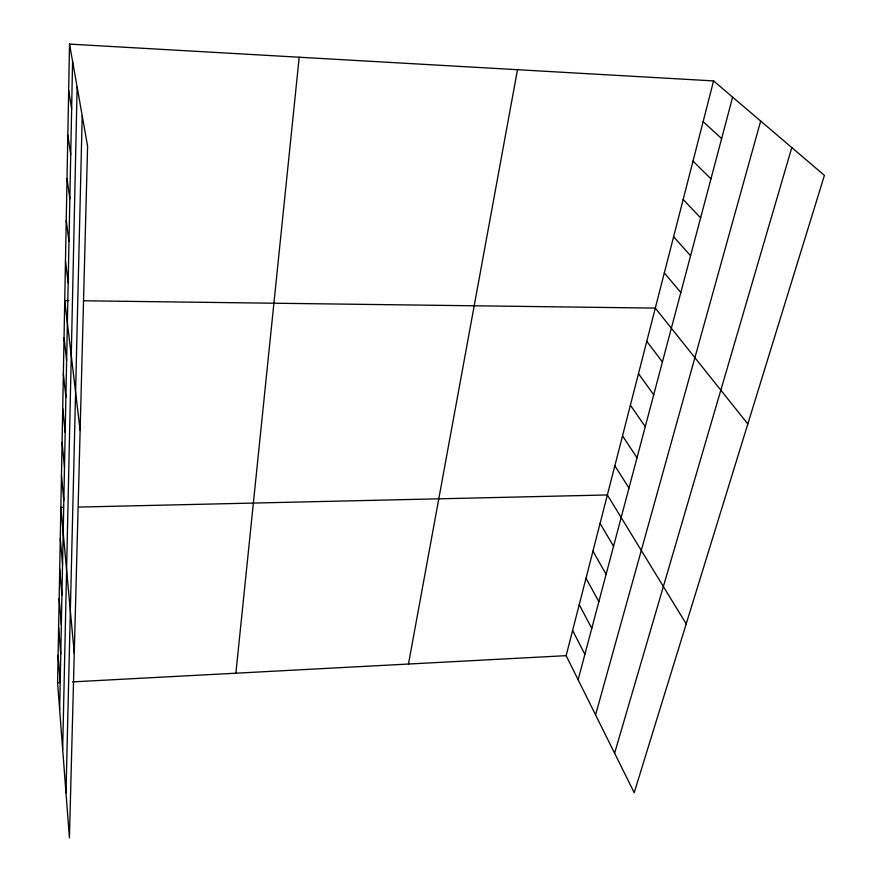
<?xml version="1.0" encoding="UTF-8"?>
<svg xmlns="http://www.w3.org/2000/svg" width="882" height="882" viewBox="0 0 882 882"><rect width="100%" height="100%" fill="white"/><g stroke="black" fill="none" stroke-linecap="round" stroke-linejoin="round"><path stroke-width="1.32" d="M69.535 44.1L87.594 146.18L69.424 837.9L57.584 682.668L69.535 44.1L713.582 80.912L824.416 175.375L634.202 792.675L566.145 655.657L713.582 80.912M59.645 709.789L72.589 61.365M62.666 749.38L77.131 87.009M65.985 792.852L82.213 115.74M235.88 673.198L299.196 57.231M408.476 664.025L517.502 69.7M578.14 679.802L732.622 97.141M595.571 714.905L760.67 121.043M614.6 753.217L791.804 147.57M57.584 682.668L60.285 682.525M72.478 681.885L566.145 655.657M63.581 507.415L60.858 507.481L74.264 653.386M78.586 507.073L607.367 494.956L686.218 623.883M68.774 300.597L64.739 300.542L80.13 430.405M83.581 300.784L655.293 308.105L747.826 423.966M703.13 121.617L721.63 138.617M692.998 161.119L710.958 178.837M683.164 199.475L700.617 217.854M673.605 236.729L690.573 255.725M664.322 272.924L680.827 292.493M646.771 341.334L662.415 361.929M638.48 373.681L653.716 394.728M630.387 405.18L645.26 426.645M622.516 435.873L637.013 457.736M614.842 465.784L628.987 488.011M600.069 523.39L613.541 546.278M592.947 551.14L606.11 574.314M586.001 578.217L598.856 601.667M579.22 604.644L591.778 628.348M572.605 630.454L584.876 654.378M68.664 90.449L71.64 108.718M67.826 135.255L70.736 154.449M67.021 178.594L69.854 198.659M66.227 220.555L68.994 241.403M65.466 261.182L68.168 282.758M64.044 337.597L66.624 360.462M63.361 373.56L65.885 396.988M62.71 408.498L65.18 432.434M62.082 442.422L64.496 466.843M61.464 475.409L63.824 500.27M60.274 538.67L62.556 564.315M59.711 569.022L61.938 595.008M59.149 598.569L61.343 624.875M58.609 627.334L60.759 653.937M58.091 655.359L60.197 682.227"/></g></svg>
